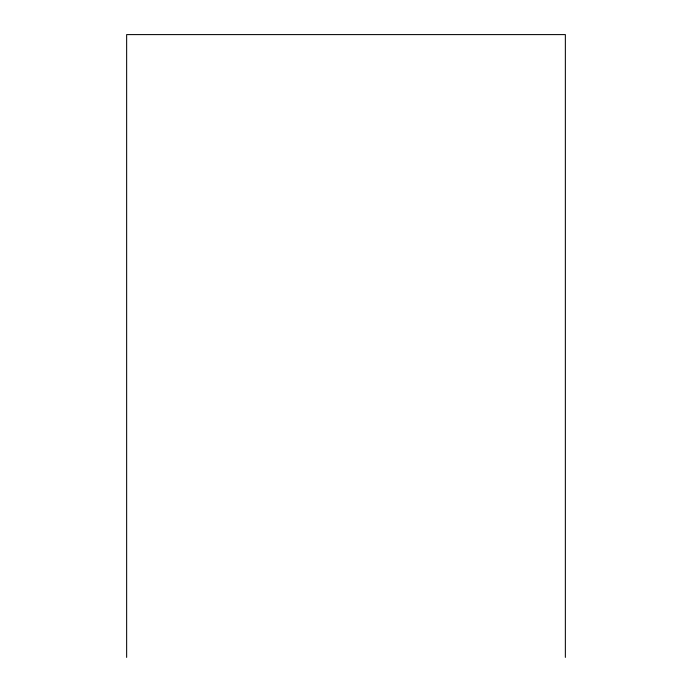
<?xml version="1.0" encoding="UTF-8"?>
<svg xmlns="http://www.w3.org/2000/svg" width="692" height="692" viewBox="0 0 692 692"><rect width="100%" height="100%" fill="white"/><g stroke="black" fill="none" stroke-linecap="round" stroke-linejoin="round"><path stroke-width="1.04" d="M565.355 657.4L565.355 34.6L126.645 34.6L126.645 657.4"/></g></svg>
